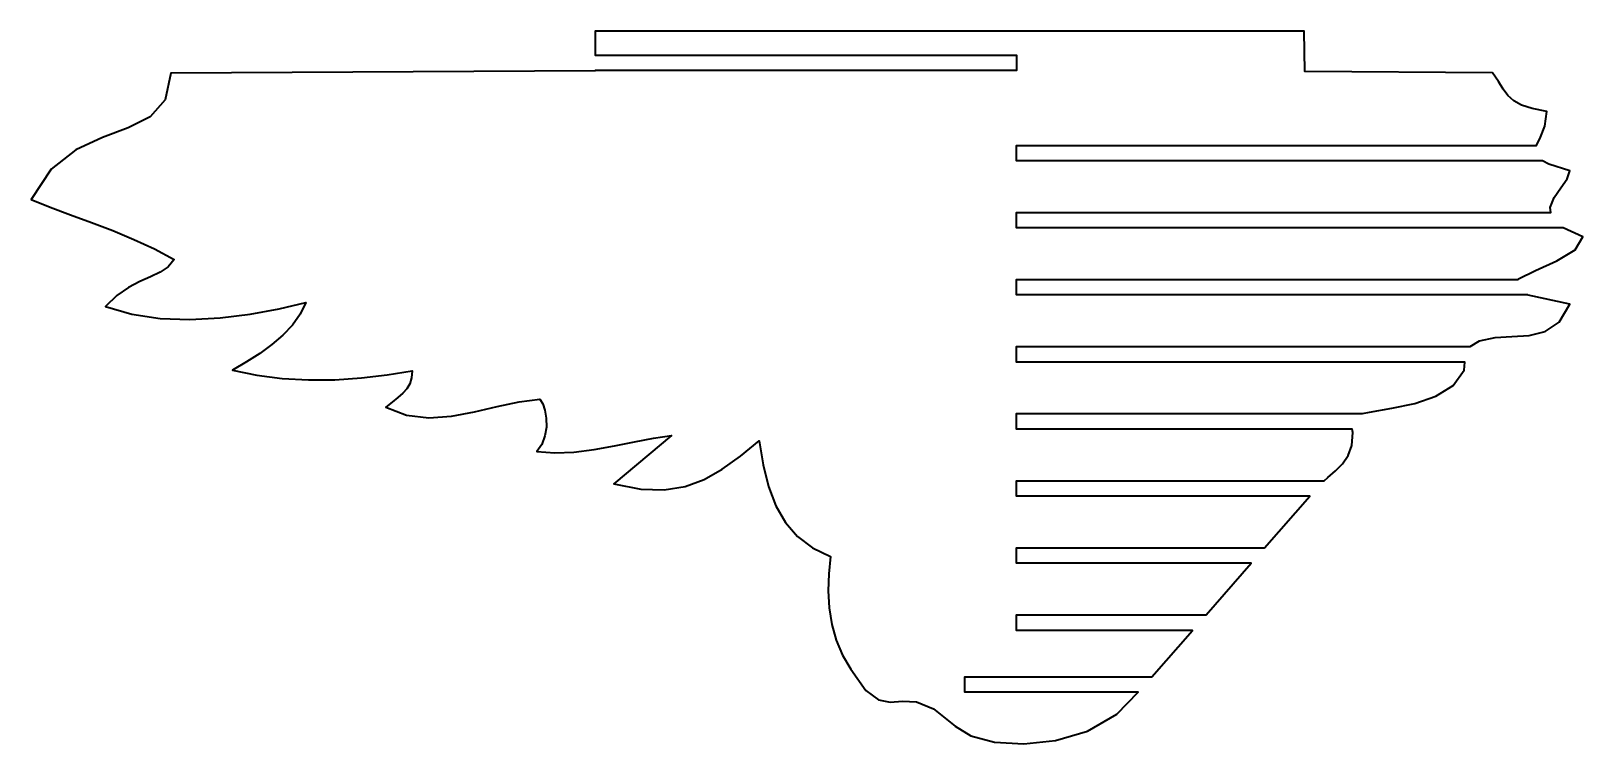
# Model space of a CAD drawing. Header units: millimetres. Extents: x -832 to 832, y -2001 to 2001.
# Drawn here: x 231 to 832, y 1319 to 1596 of the extents above; entities that cross this region are included whole.
import ezdxf

# ---------------------------------------------------------------- set-up
doc = ezdxf.new("R2010")
doc.units = ezdxf.units.MM
doc.header["$MEASUREMENT"] = 0
doc.layers.add('layer 1', color=7, linetype='Continuous')

msp = doc.modelspace()

# ---------------------------------------------------------------- linework, layer by layer
at = {"layer": 'layer 1', "color": 250, "lineweight": 35}
msp.add_open_spline([(736.4755, 1425.0834), (736.4755, 1425.0834), (733.5173, 1422.5618), (733.5173, 1422.5618), (733.5173, 1422.5618), (733.5173, 1422.5618), (732.0567, 1421.2404), (732.0567, 1421.2404), (732.0567, 1421.2404), (732.0567, 1421.2404), (612.9057, 1421.2404), (612.9057, 1421.2404), (612.9057, 1421.2404), (612.9057, 1421.2404), (612.9057, 1415.2404), (612.9057, 1415.2404), (612.9057, 1415.2404), (612.9057, 1415.2404), (726.5211, 1415.2404), (726.5211, 1415.2404), (726.5211, 1415.2404), (726.5211, 1415.2404), (709.0562, 1395.2404), (709.0562, 1395.2404), (709.0562, 1395.2404), (709.0562, 1395.2404), (612.9058, 1395.2404), (612.9058, 1395.2404), (612.9058, 1395.2404), (612.9058, 1395.2404), (612.9058, 1389.2404), (612.9058, 1389.2404), (612.9058, 1389.2404), (612.9058, 1389.2404), (703.8167, 1389.2404), (703.8167, 1389.2404), (703.8167, 1389.2404), (703.8167, 1389.2404), (686.3516, 1369.2403), (686.3516, 1369.2403), (686.3516, 1369.2403), (686.3516, 1369.2403), (612.9058, 1369.2403), (612.9058, 1369.2403), (612.9058, 1369.2403), (612.9058, 1369.2403), (612.9058, 1363.2403), (612.9058, 1363.2403), (612.9058, 1363.2403), (612.9058, 1363.2403), (681.1121, 1363.2403), (681.1121, 1363.2403), (681.1121, 1363.2403), (681.1121, 1363.2403), (665.3937, 1345.2404), (665.3937, 1345.2404), (665.3937, 1345.2404), (665.3937, 1345.2404), (592.8784, 1345.2404), (592.8784, 1345.2404), (592.8784, 1345.2404), (592.8784, 1345.2404), (592.8784, 1339.2404), (592.8784, 1339.2404), (592.8784, 1339.2404), (592.8784, 1339.2404), (660.0438, 1339.2404), (660.0438, 1339.2404), (660.0438, 1339.2404), (660.0438, 1339.2404), (651.7688, 1330.72), (651.7688, 1330.72), (651.7688, 1330.72), (651.7688, 1330.72), (640.4017, 1324.2263), (640.4017, 1324.2263), (640.4017, 1324.2263), (640.4017, 1324.2263), (628.0529, 1320.5148), (628.0529, 1320.5148), (628.0529, 1320.5148), (628.0529, 1320.5148), (615.7373, 1319.2156), (615.7373, 1319.2156), (615.7373, 1319.2156), (615.7373, 1319.2156), (604.471, 1319.9586), (604.471, 1319.9586), (604.471, 1319.9586), (604.471, 1319.9586), (595.2693, 1322.3726), (595.2693, 1322.3726), (595.2693, 1322.3726), (595.2693, 1322.3726), (589.148, 1326.0881), (589.148, 1326.0881), (589.148, 1326.0881), (589.148, 1326.0881), (580.7977, 1332.8507), (580.7977, 1332.8507), (580.7977, 1332.8507), (580.7977, 1332.8507), (574.1857, 1335.5103), (574.1857, 1335.5103), (574.1857, 1335.5103), (574.1857, 1335.5103), (568.7859, 1335.8078), (568.7859, 1335.8078), (568.7859, 1335.8078), (568.7859, 1335.8078), (564.0726, 1335.4832), (564.0726, 1335.4832), (564.0726, 1335.4832), (564.0726, 1335.4832), (559.5203, 1336.2778), (559.5203, 1336.2778), (559.5203, 1336.2778), (559.5203, 1336.2778), (554.6029, 1339.9317), (554.6029, 1339.9317), (554.6029, 1339.9317), (554.6029, 1339.9317), (548.7949, 1348.1861), (548.7949, 1348.1861), (548.7949, 1348.1861), (548.7949, 1348.1861), (545.5844, 1353.6049), (545.5844, 1353.6049), (545.5844, 1353.6049), (545.5844, 1353.6049), (543.1618, 1359.4268), (543.1618, 1359.4268), (543.1618, 1359.4268), (543.1618, 1359.4268), (541.4721, 1365.5739), (541.4721, 1365.5739), (541.4721, 1365.5739), (541.4721, 1365.5739), (540.4599, 1371.9663), (540.4599, 1371.9663), (540.4599, 1371.9663), (540.4599, 1371.9663), (540.07, 1378.526), (540.07, 1378.526), (540.07, 1378.526), (540.07, 1378.526), (540.2472, 1385.1738), (540.2472, 1385.1738), (540.2472, 1385.1738), (540.2472, 1385.1738), (540.9365, 1391.8314), (540.9365, 1391.8314), (540.9365, 1391.8314), (540.9365, 1391.8314), (533.937, 1395.1857), (533.937, 1395.1857), (533.937, 1395.1857), (533.937, 1395.1857), (528.1565, 1399.617), (528.1565, 1399.617), (528.1565, 1399.617), (528.1565, 1399.617), (523.473, 1405.0919), (523.473, 1405.0919), (523.473, 1405.0919), (523.473, 1405.0919), (519.7645, 1411.5761), (519.7645, 1411.5761), (519.7645, 1411.5761), (519.7645, 1411.5761), (516.9093, 1419.0366), (516.9093, 1419.0366), (516.9093, 1419.0366), (516.9093, 1419.0366), (514.7853, 1427.4392), (514.7853, 1427.4392), (514.7853, 1427.4392), (514.7853, 1427.4392), (513.2709, 1436.7508), (513.2709, 1436.7508), (513.2709, 1436.7508), (513.2709, 1436.7508), (505.9987, 1430.7778), (505.9987, 1430.7778), (505.9987, 1430.7778), (505.9987, 1430.7778), (499.0111, 1425.7209), (499.0111, 1425.7209), (499.0111, 1425.7209), (499.0111, 1425.7209), (491.9852, 1421.7492), (491.9852, 1421.7492), (491.9852, 1421.7492), (491.9852, 1421.7492), (484.5988, 1419.0314), (484.5988, 1419.0314), (484.5988, 1419.0314), (484.5988, 1419.0314), (476.5287, 1417.7368), (476.5287, 1417.7368), (476.5287, 1417.7368), (476.5287, 1417.7368), (467.4523, 1418.0339), (467.4523, 1418.0339), (467.4523, 1418.0339), (467.4523, 1418.0339), (457.0473, 1420.092), (457.0473, 1420.092), (457.0473, 1420.092), (457.0473, 1420.092), (479.2744, 1438.7497), (479.2744, 1438.7497), (479.2744, 1438.7497), (479.2744, 1438.7497), (472.385, 1437.7153), (472.385, 1437.7153), (472.385, 1437.7153), (472.385, 1437.7153), (464.9588, 1436.2929), (464.9588, 1436.2929), (464.9588, 1436.2929), (464.9588, 1436.2929), (457.2058, 1434.747), (457.2058, 1434.747), (457.2058, 1434.747), (457.2058, 1434.747), (449.3366, 1433.3408), (449.3366, 1433.3408), (449.3366, 1433.3408), (449.3366, 1433.3408), (441.5612, 1432.3378), (441.5612, 1432.3378), (441.5612, 1432.3378), (441.5612, 1432.3378), (434.09, 1432.0017), (434.09, 1432.0017), (434.09, 1432.0017), (434.09, 1432.0017), (427.1332, 1432.5961), (427.1332, 1432.5961), (427.1332, 1432.5961), (427.1332, 1432.5961), (429.1287, 1435.3493), (429.1287, 1435.3493), (429.1287, 1435.3493), (429.1287, 1435.3493), (430.3377, 1438.5854), (430.3377, 1438.5854), (430.3377, 1438.5854), (430.3377, 1438.5854), (430.867, 1442.0419), (430.867, 1442.0419), (430.867, 1442.0419), (430.867, 1442.0419), (430.8234, 1445.4567), (430.8234, 1445.4567), (430.8234, 1445.4567), (430.8234, 1445.4567), (430.3137, 1448.5668), (430.3137, 1448.5668), (430.3137, 1448.5668), (430.3137, 1448.5668), (429.4447, 1451.1103), (429.4447, 1451.1103), (429.4447, 1451.1103), (429.4447, 1451.1103), (428.3231, 1452.8247), (428.3231, 1452.8247), (428.3231, 1452.8247), (428.3231, 1452.8247), (420.3344, 1451.82), (420.3344, 1451.82), (420.3344, 1451.82), (420.3344, 1451.82), (411.8432, 1449.9904), (411.8432, 1449.9904), (411.8432, 1449.9904), (411.8432, 1449.9904), (403.044, 1447.9458), (403.044, 1447.9458), (403.044, 1447.9458), (403.044, 1447.9458), (394.1303, 1446.2949), (394.1303, 1446.2949), (394.1303, 1446.2949), (394.1303, 1446.2949), (385.2964, 1445.6469), (385.2964, 1445.6469), (385.2964, 1445.6469), (385.2964, 1445.6469), (376.7361, 1446.6113), (376.7361, 1446.6113), (376.7361, 1446.6113), (376.7361, 1446.6113), (368.6434, 1449.7976), (368.6434, 1449.7976), (368.6434, 1449.7976), (368.6434, 1449.7976), (371.145, 1451.7226), (371.145, 1451.7226), (371.145, 1451.7226), (371.145, 1451.7226), (373.3672, 1453.4594), (373.3672, 1453.4594), (373.3672, 1453.4594), (373.3672, 1453.4594), (375.2715, 1455.1372), (375.2715, 1455.1372), (375.2715, 1455.1372), (375.2715, 1455.1372), (376.8196, 1456.8842), (376.8196, 1456.8842), (376.8196, 1456.8842), (376.8196, 1456.8842), (377.9728, 1458.8298), (377.9728, 1458.8298), (377.9728, 1458.8298), (377.9728, 1458.8298), (378.6929, 1461.1025), (378.6929, 1461.1025), (378.6929, 1461.1025), (378.6929, 1461.1025), (378.9415, 1463.8315), (378.9415, 1463.8315), (378.9415, 1463.8315), (378.9415, 1463.8315), (369.2693, 1462.2375), (369.2693, 1462.2375), (369.2693, 1462.2375), (369.2693, 1462.2375), (359.2315, 1461.0729), (359.2315, 1461.0729), (359.2315, 1461.0729), (359.2315, 1461.0729), (348.9931, 1460.4072), (348.9931, 1460.4072), (348.9931, 1460.4072), (348.9931, 1460.4072), (338.7189, 1460.3098), (338.7189, 1460.3098), (338.7189, 1460.3098), (338.7189, 1460.3098), (328.574, 1460.8513), (328.574, 1460.8513), (328.574, 1460.8513), (328.574, 1460.8513), (318.723, 1462.101), (318.723, 1462.101), (318.723, 1462.101), (318.723, 1462.101), (309.3312, 1464.1289), (309.3312, 1464.1289), (309.3312, 1464.1289), (309.3312, 1464.1289), (314.7688, 1467.3474), (314.7688, 1467.3474), (314.7688, 1467.3474), (314.7688, 1467.3474), (319.8903, 1470.623), (319.8903, 1470.623), (319.8903, 1470.623), (319.8903, 1470.623), (324.6101, 1474.0283), (324.6101, 1474.0283), (324.6101, 1474.0283), (324.6101, 1474.0283), (328.8428, 1477.6347), (328.8428, 1477.6347), (328.8428, 1477.6347), (328.8428, 1477.6347), (332.5031, 1481.5156), (332.5031, 1481.5156), (332.5031, 1481.5156), (332.5031, 1481.5156), (335.5054, 1485.7429), (335.5054, 1485.7429), (335.5054, 1485.7429), (335.5054, 1485.7429), (337.7643, 1490.3891), (337.7643, 1490.3891), (337.7643, 1490.3891), (337.7643, 1490.3891), (327.3368, 1487.8786), (327.3368, 1487.8786), (327.3368, 1487.8786), (327.3368, 1487.8786), (316.1433, 1485.8022), (316.1433, 1485.8022), (316.1433, 1485.8022), (316.1433, 1485.8022), (304.5116, 1484.3576), (304.5116, 1484.3576), (304.5116, 1484.3576), (304.5116, 1484.3576), (292.7693, 1483.7409), (292.7693, 1483.7409), (292.7693, 1483.7409), (292.7693, 1483.7409), (281.2443, 1484.1494), (281.2443, 1484.1494), (281.2443, 1484.1494), (281.2443, 1484.1494), (270.264, 1485.7797), (270.264, 1485.7797), (270.264, 1485.7797), (270.264, 1485.7797), (260.1566, 1488.8295), (260.1566, 1488.8295), (260.1566, 1488.8295), (260.1566, 1488.8295), (264.5795, 1493.083), (264.5795, 1493.083), (264.5795, 1493.083), (264.5795, 1493.083), (269.0691, 1496.1528), (269.0691, 1496.1528), (269.0691, 1496.1528), (269.0691, 1496.1528), (273.4614, 1498.4191), (273.4614, 1498.4191), (273.4614, 1498.4191), (273.4614, 1498.4191), (277.5921, 1500.2619), (277.5921, 1500.2619), (277.5921, 1500.2619), (277.5921, 1500.2619), (281.2969, 1502.0622), (281.2969, 1502.0622), (281.2969, 1502.0622), (281.2969, 1502.0622), (284.4116, 1504.1992), (284.4116, 1504.1992), (284.4116, 1504.1992), (284.4116, 1504.1992), (286.7721, 1507.0541), (286.7721, 1507.0541), (286.7721, 1507.0541), (286.7721, 1507.0541), (279.1184, 1511.1218), (279.1184, 1511.1218), (279.1184, 1511.1218), (279.1184, 1511.1218), (271.1094, 1514.8059), (271.1094, 1514.8059), (271.1094, 1514.8059), (271.1094, 1514.8059), (262.9037, 1518.1853), (262.9037, 1518.1853), (262.9037, 1518.1853), (262.9037, 1518.1853), (254.66, 1521.3386), (254.66, 1521.3386), (254.66, 1521.3386), (254.66, 1521.3386), (246.537, 1524.3449), (246.537, 1524.3449), (246.537, 1524.3449), (246.537, 1524.3449), (238.6934, 1527.2827), (238.6934, 1527.2827), (238.6934, 1527.2827), (238.6934, 1527.2827), (231.2877, 1530.2312), (231.2877, 1530.2312), (231.2877, 1530.2312), (231.2877, 1530.2312), (239.0687, 1542.0344), (239.0687, 1542.0344), (239.0687, 1542.0344), (239.0687, 1542.0344), (248.6644, 1549.5119), (248.6644, 1549.5119), (248.6644, 1549.5119), (248.6644, 1549.5119), (258.9773, 1554.299), (258.9773, 1554.299), (258.9773, 1554.299), (258.9773, 1554.299), (268.9091, 1558.0319), (268.9091, 1558.0319), (268.9091, 1558.0319), (268.9091, 1558.0319), (277.3624, 1562.3465), (277.3624, 1562.3465), (277.3624, 1562.3465), (277.3624, 1562.3465), (283.2394, 1568.8782), (283.2394, 1568.8782), (283.2394, 1568.8782), (283.2394, 1568.8782), (285.4424, 1579.2635), (285.4424, 1579.2635), (285.4424, 1579.2635), (285.4424, 1579.2635), (449.7134, 1580.0968), (449.7134, 1580.0968), (449.7134, 1580.0968), (449.7134, 1580.0968), (449.7134, 1580.2406), (449.7134, 1580.2406), (449.7134, 1580.2406), (449.7134, 1580.2406), (612.9058, 1580.2406), (612.9058, 1580.2406), (612.9058, 1580.2406), (612.9058, 1580.2406), (612.9058, 1586.2406), (612.9058, 1586.2406), (612.9058, 1586.2406), (612.9058, 1586.2406), (449.7134, 1586.2406), (449.7134, 1586.2406), (449.7134, 1586.2406), (449.7134, 1586.2406), (449.7134, 1595.548), (449.7134, 1595.548), (449.7134, 1595.548), (449.7134, 1595.548), (724.3257, 1595.548), (724.3257, 1595.548), (724.3257, 1595.548), (724.3257, 1595.548), (724.6522, 1579.7939), (724.6522, 1579.7939), (724.6522, 1579.7939), (724.6522, 1579.7939), (797.3684, 1579.3942), (797.3684, 1579.3942), (797.3684, 1579.3942), (797.3684, 1579.3942), (799.5639, 1575.9577), (799.5639, 1575.9577), (799.5639, 1575.9577), (799.5639, 1575.9577), (801.4159, 1573.0358), (801.4159, 1573.0358), (801.4159, 1573.0358), (801.4159, 1573.0358), (803.2913, 1570.577), (803.2913, 1570.577), (803.2913, 1570.577), (803.2913, 1570.577), (805.5565, 1568.5286), (805.5565, 1568.5286), (805.5565, 1568.5286), (805.5565, 1568.5286), (808.5784, 1566.8385), (808.5784, 1566.8385), (808.5784, 1566.8385), (808.5784, 1566.8385), (812.7234, 1565.4545), (812.7234, 1565.4545), (812.7234, 1565.4545), (812.7234, 1565.4545), (818.3583, 1564.3249), (818.3583, 1564.3249), (818.3583, 1564.3249), (818.3583, 1564.3249), (817.5855, 1558.6726), (817.5855, 1558.6726), (817.5855, 1558.6726), (817.5855, 1558.6726), (815.9035, 1554.3559), (815.9035, 1554.3559), (815.9035, 1554.3559), (815.9035, 1554.3559), (814.3617, 1551.2404), (814.3617, 1551.2404), (814.3617, 1551.2404), (814.3617, 1551.2404), (612.9058, 1551.2404), (612.9058, 1551.2404), (612.9058, 1551.2404), (612.9058, 1551.2404), (612.9058, 1545.2404), (612.9058, 1545.2404), (612.9058, 1545.2404), (612.9058, 1545.2404), (816.7109, 1545.2404), (816.7109, 1545.2404), (816.7109, 1545.2404), (816.7109, 1545.2404), (819.1848, 1543.9379), (819.1848, 1543.9379), (819.1848, 1543.9379), (819.1848, 1543.9379), (827.2827, 1541.419), (827.2827, 1541.419), (827.2827, 1541.419), (827.2827, 1541.419), (826.2202, 1538.2348), (826.2202, 1538.2348), (826.2202, 1538.2348), (826.2202, 1538.2348), (823.8101, 1534.7429), (823.8101, 1534.7429), (823.8101, 1534.7429), (823.8101, 1534.7429), (821.2178, 1531.0338), (821.2178, 1531.0338), (821.2178, 1531.0338), (821.2178, 1531.0338), (819.6089, 1527.1978), (819.6089, 1527.1978), (819.6089, 1527.1978), (819.6089, 1527.1978), (819.8821, 1525.2404), (819.8821, 1525.2404), (819.8821, 1525.2404), (819.8821, 1525.2404), (612.9058, 1525.2404), (612.9058, 1525.2404), (612.9058, 1525.2404), (612.9058, 1525.2404), (612.9058, 1519.2404), (612.9058, 1519.2404), (612.9058, 1519.2404), (612.9058, 1519.2404), (824.6123, 1519.2404), (824.6123, 1519.2404), (824.6123, 1519.2404), (824.6123, 1519.2404), (832.3399, 1515.8358), (832.3399, 1515.8358), (832.3399, 1515.8358), (832.3399, 1515.8358), (829.3278, 1510.7451), (829.3278, 1510.7451), (829.3278, 1510.7451), (829.3278, 1510.7451), (822.2307, 1506.4698), (822.2307, 1506.4698), (822.2307, 1506.4698), (822.2307, 1506.4698), (813.9577, 1502.791), (813.9577, 1502.791), (813.9577, 1502.791), (813.9577, 1502.791), (807.4175, 1499.4895), (807.4175, 1499.4895), (807.4175, 1499.4895), (807.4175, 1499.4895), (807.3423, 1499.3649), (807.3423, 1499.3649), (807.3423, 1499.3649), (807.3423, 1499.3649), (807.267, 1499.2404), (807.267, 1499.2404), (807.267, 1499.2404), (807.267, 1499.2404), (612.9058, 1499.2404), (612.9058, 1499.2404), (612.9058, 1499.2404), (612.9058, 1499.2404), (612.9058, 1493.2404), (612.9058, 1493.2404), (612.9058, 1493.2404), (612.9058, 1493.2404), (810.997, 1493.2404), (810.997, 1493.2404), (810.997, 1493.2404), (810.997, 1493.2404), (811.171, 1493.1417), (811.171, 1493.1417), (811.171, 1493.1417), (811.171, 1493.1417), (827.2827, 1489.6575), (827.2827, 1489.6575), (827.2827, 1489.6575), (827.2827, 1489.6575), (823.0857, 1482.7614), (823.0857, 1482.7614), (823.0857, 1482.7614), (823.0857, 1482.7614), (817.6638, 1479.0574), (817.6638, 1479.0574), (817.6638, 1479.0574), (817.6638, 1479.0574), (811.444, 1477.5142), (811.444, 1477.5142), (811.444, 1477.5142), (811.444, 1477.5142), (804.8532, 1477.0998), (804.8532, 1477.0998), (804.8532, 1477.0998), (804.8532, 1477.0998), (798.318, 1476.7824), (798.318, 1476.7824), (798.318, 1476.7824), (798.318, 1476.7824), (792.2656, 1475.5303), (792.2656, 1475.5303), (792.2656, 1475.5303), (792.2656, 1475.5303), (788.6066, 1473.2404), (788.6066, 1473.2404), (788.6066, 1473.2404), (788.6066, 1473.2404), (612.9058, 1473.2404), (612.9058, 1473.2404), (612.9058, 1473.2404), (612.9058, 1473.2404), (612.9058, 1467.2404), (612.9058, 1467.2404), (612.9058, 1467.2404), (612.9058, 1467.2404), (786.6077, 1467.2404), (786.6077, 1467.2404), (786.6077, 1467.2404), (786.6077, 1467.2404), (786.2844, 1464.0595), (786.2844, 1464.0595), (786.2844, 1464.0595), (786.2844, 1464.0595), (782.0768, 1458.1093), (782.0768, 1458.1093), (782.0768, 1458.1093), (782.0768, 1458.1093), (775.4036, 1453.9855), (775.4036, 1453.9855), (775.4036, 1453.9855), (775.4036, 1453.9855), (767.1683, 1451.212), (767.1683, 1451.212), (767.1683, 1451.212), (767.1683, 1451.212), (758.2748, 1449.3129), (758.2748, 1449.3129), (758.2748, 1449.3129), (758.2748, 1449.3129), (749.6266, 1447.8125), (749.6266, 1447.8125), (749.6266, 1447.8125), (749.6266, 1447.8125), (746.907, 1447.2404), (746.907, 1447.2404), (746.907, 1447.2404), (746.907, 1447.2404), (612.9058, 1447.2404), (612.9058, 1447.2404), (612.9058, 1447.2404), (612.9058, 1447.2404), (612.9058, 1441.2404), (612.9058, 1441.2404), (612.9058, 1441.2404), (612.9058, 1441.2404), (742.9874, 1441.2404), (742.9874, 1441.2404), (742.9874, 1441.2404), (742.9874, 1441.2404), (743.2108, 1439.9433), (743.2108, 1439.9433), (743.2108, 1439.9433), (743.2108, 1439.9433), (742.8887, 1434.9588), (742.8887, 1434.9588), (742.8887, 1434.9588), (742.8887, 1434.9588), (741.4597, 1431.0052), (741.4597, 1431.0052), (741.4597, 1431.0052), (741.4597, 1431.0052), (739.2224, 1427.8057), (739.2224, 1427.8057), (739.2224, 1427.8057), (739.2224, 1427.8057), (736.4755, 1425.0834), (736.4755, 1425.0834)], degree=3, knots=[0, 0, 0, 0, 0.0051813471502591, 0.0051813471502591, 0.0051813471502591, 0.0051813471502591, 0.0103626943005181, 0.0103626943005181, 0.0103626943005181, 0.0103626943005181, 0.0155440414507772, 0.0155440414507772, 0.0155440414507772, 0.0155440414507772, 0.0207253886010363, 0.0207253886010363, 0.0207253886010363, 0.0207253886010363, 0.0259067357512953, 0.0259067357512953, 0.0259067357512953, 0.0259067357512953, 0.0310880829015544, 0.0310880829015544, 0.0310880829015544, 0.0310880829015544, 0.0362694300518135, 0.0362694300518135, 0.0362694300518135, 0.0362694300518135, 0.0414507772020725, 0.0414507772020725, 0.0414507772020725, 0.0414507772020725, 0.0466321243523316, 0.0466321243523316, 0.0466321243523316, 0.0466321243523316, 0.0518134715025907, 0.0518134715025907, 0.0518134715025907, 0.0518134715025907, 0.0569948186528497, 0.0569948186528497, 0.0569948186528497, 0.0569948186528497, 0.0621761658031088, 0.0621761658031088, 0.0621761658031088, 0.0621761658031088, 0.0673575129533679, 0.0673575129533679, 0.0673575129533679, 0.0673575129533679, 0.0725388601036269, 0.0725388601036269, 0.0725388601036269, 0.0725388601036269, 0.077720207253886, 0.077720207253886, 0.077720207253886, 0.077720207253886, 0.0829015544041451, 0.0829015544041451, 0.0829015544041451, 0.0829015544041451, 0.0880829015544041, 0.0880829015544041, 0.0880829015544041, 0.0880829015544041, 0.0932642487046632, 0.0932642487046632, 0.0932642487046632, 0.0932642487046632, 0.0984455958549223, 0.0984455958549223, 0.0984455958549223, 0.0984455958549223, 0.1036269430051813, 0.1036269430051813, 0.1036269430051813, 0.1036269430051813, 0.1088082901554404, 0.1088082901554404, 0.1088082901554404, 0.1088082901554404, 0.1139896373056995, 0.1139896373056995, 0.1139896373056995, 0.1139896373056995, 0.1191709844559585, 0.1191709844559585, 0.1191709844559585, 0.1191709844559585, 0.1243523316062176, 0.1243523316062176, 0.1243523316062176, 0.1243523316062176, 0.1295336787564767, 0.1295336787564767, 0.1295336787564767, 0.1295336787564767, 0.1347150259067358, 0.1347150259067358, 0.1347150259067358, 0.1347150259067358, 0.1398963730569948, 0.1398963730569948, 0.1398963730569948, 0.1398963730569948, 0.1450777202072539, 0.1450777202072539, 0.1450777202072539, 0.1450777202072539, 0.150259067357513, 0.150259067357513, 0.150259067357513, 0.150259067357513, 0.155440414507772, 0.155440414507772, 0.155440414507772, 0.155440414507772, 0.1606217616580311, 0.1606217616580311, 0.1606217616580311, 0.1606217616580311, 0.1658031088082902, 0.1658031088082902, 0.1658031088082902, 0.1658031088082902, 0.1709844559585492, 0.1709844559585492, 0.1709844559585492, 0.1709844559585492, 0.1761658031088083, 0.1761658031088083, 0.1761658031088083, 0.1761658031088083, 0.1813471502590674, 0.1813471502590674, 0.1813471502590674, 0.1813471502590674, 0.1865284974093264, 0.1865284974093264, 0.1865284974093264, 0.1865284974093264, 0.1917098445595855, 0.1917098445595855, 0.1917098445595855, 0.1917098445595855, 0.1968911917098446, 0.1968911917098446, 0.1968911917098446, 0.1968911917098446, 0.2020725388601036, 0.2020725388601036, 0.2020725388601036, 0.2020725388601036, 0.2072538860103627, 0.2072538860103627, 0.2072538860103627, 0.2072538860103627, 0.2124352331606218, 0.2124352331606218, 0.2124352331606218, 0.2124352331606218, 0.2176165803108808, 0.2176165803108808, 0.2176165803108808, 0.2176165803108808, 0.2227979274611399, 0.2227979274611399, 0.2227979274611399, 0.2227979274611399, 0.227979274611399, 0.227979274611399, 0.227979274611399, 0.227979274611399, 0.233160621761658, 0.233160621761658, 0.233160621761658, 0.233160621761658, 0.2383419689119171, 0.2383419689119171, 0.2383419689119171, 0.2383419689119171, 0.2435233160621762, 0.2435233160621762, 0.2435233160621762, 0.2435233160621762, 0.2487046632124352, 0.2487046632124352, 0.2487046632124352, 0.2487046632124352, 0.2538860103626943, 0.2538860103626943, 0.2538860103626943, 0.2538860103626943, 0.2590673575129533, 0.2590673575129533, 0.2590673575129533, 0.2590673575129533, 0.2642487046632124, 0.2642487046632124, 0.2642487046632124, 0.2642487046632124, 0.2694300518134715, 0.2694300518134715, 0.2694300518134715, 0.2694300518134715, 0.2746113989637305, 0.2746113989637305, 0.2746113989637305, 0.2746113989637305, 0.2797927461139896, 0.2797927461139896, 0.2797927461139896, 0.2797927461139896, 0.2849740932642487, 0.2849740932642487, 0.2849740932642487, 0.2849740932642487, 0.2901554404145077, 0.2901554404145077, 0.2901554404145077, 0.2901554404145077, 0.2953367875647668, 0.2953367875647668, 0.2953367875647668, 0.2953367875647668, 0.3005181347150259, 0.3005181347150259, 0.3005181347150259, 0.3005181347150259, 0.3056994818652849, 0.3056994818652849, 0.3056994818652849, 0.3056994818652849, 0.310880829015544, 0.310880829015544, 0.310880829015544, 0.310880829015544, 0.3160621761658031, 0.3160621761658031, 0.3160621761658031, 0.3160621761658031, 0.3212435233160622, 0.3212435233160622, 0.3212435233160622, 0.3212435233160622, 0.3264248704663212, 0.3264248704663212, 0.3264248704663212, 0.3264248704663212, 0.3316062176165803, 0.3316062176165803, 0.3316062176165803, 0.3316062176165803, 0.3367875647668394, 0.3367875647668394, 0.3367875647668394, 0.3367875647668394, 0.3419689119170984, 0.3419689119170984, 0.3419689119170984, 0.3419689119170984, 0.3471502590673575, 0.3471502590673575, 0.3471502590673575, 0.3471502590673575, 0.3523316062176166, 0.3523316062176166, 0.3523316062176166, 0.3523316062176166, 0.3575129533678756, 0.3575129533678756, 0.3575129533678756, 0.3575129533678756, 0.3626943005181347, 0.3626943005181347, 0.3626943005181347, 0.3626943005181347, 0.3678756476683938, 0.3678756476683938, 0.3678756476683938, 0.3678756476683938, 0.3730569948186528, 0.3730569948186528, 0.3730569948186528, 0.3730569948186528, 0.3782383419689119, 0.3782383419689119, 0.3782383419689119, 0.3782383419689119, 0.383419689119171, 0.383419689119171, 0.383419689119171, 0.383419689119171, 0.38860103626943, 0.38860103626943, 0.38860103626943, 0.38860103626943, 0.3937823834196891, 0.3937823834196891, 0.3937823834196891, 0.3937823834196891, 0.3989637305699482, 0.3989637305699482, 0.3989637305699482, 0.3989637305699482, 0.4041450777202072, 0.4041450777202072, 0.4041450777202072, 0.4041450777202072, 0.4093264248704663, 0.4093264248704663, 0.4093264248704663, 0.4093264248704663, 0.4145077720207254, 0.4145077720207254, 0.4145077720207254, 0.4145077720207254, 0.4196891191709844, 0.4196891191709844, 0.4196891191709844, 0.4196891191709844, 0.4248704663212435, 0.4248704663212435, 0.4248704663212435, 0.4248704663212435, 0.4300518134715026, 0.4300518134715026, 0.4300518134715026, 0.4300518134715026, 0.4352331606217616, 0.4352331606217616, 0.4352331606217616, 0.4352331606217616, 0.4404145077720207, 0.4404145077720207, 0.4404145077720207, 0.4404145077720207, 0.4455958549222798, 0.4455958549222798, 0.4455958549222798, 0.4455958549222798, 0.4507772020725389, 0.4507772020725389, 0.4507772020725389, 0.4507772020725389, 0.4559585492227979, 0.4559585492227979, 0.4559585492227979, 0.4559585492227979, 0.461139896373057, 0.461139896373057, 0.461139896373057, 0.461139896373057, 0.4663212435233161, 0.4663212435233161, 0.4663212435233161, 0.4663212435233161, 0.4715025906735751, 0.4715025906735751, 0.4715025906735751, 0.4715025906735751, 0.4766839378238342, 0.4766839378238342, 0.4766839378238342, 0.4766839378238342, 0.4818652849740933, 0.4818652849740933, 0.4818652849740933, 0.4818652849740933, 0.4870466321243523, 0.4870466321243523, 0.4870466321243523, 0.4870466321243523, 0.4922279792746114, 0.4922279792746114, 0.4922279792746114, 0.4922279792746114, 0.4974093264248705, 0.4974093264248705, 0.4974093264248705, 0.4974093264248705, 0.5025906735751295, 0.5025906735751295, 0.5025906735751295, 0.5025906735751295, 0.5077720207253886, 0.5077720207253886, 0.5077720207253886, 0.5077720207253886, 0.5129533678756477, 0.5129533678756477, 0.5129533678756477, 0.5129533678756477, 0.5181347150259067, 0.5181347150259067, 0.5181347150259067, 0.5181347150259067, 0.5233160621761658, 0.5233160621761658, 0.5233160621761658, 0.5233160621761658, 0.5284974093264249, 0.5284974093264249, 0.5284974093264249, 0.5284974093264249, 0.533678756476684, 0.533678756476684, 0.533678756476684, 0.533678756476684, 0.538860103626943, 0.538860103626943, 0.538860103626943, 0.538860103626943, 0.5440414507772021, 0.5440414507772021, 0.5440414507772021, 0.5440414507772021, 0.5492227979274611, 0.5492227979274611, 0.5492227979274611, 0.5492227979274611, 0.5544041450777202, 0.5544041450777202, 0.5544041450777202, 0.5544041450777202, 0.5595854922279793, 0.5595854922279793, 0.5595854922279793, 0.5595854922279793, 0.5647668393782384, 0.5647668393782384, 0.5647668393782384, 0.5647668393782384, 0.5699481865284974, 0.5699481865284974, 0.5699481865284974, 0.5699481865284974, 0.5751295336787565, 0.5751295336787565, 0.5751295336787565, 0.5751295336787565, 0.5803108808290155, 0.5803108808290155, 0.5803108808290155, 0.5803108808290155, 0.5854922279792746, 0.5854922279792746, 0.5854922279792746, 0.5854922279792746, 0.5906735751295337, 0.5906735751295337, 0.5906735751295337, 0.5906735751295337, 0.5958549222797928, 0.5958549222797928, 0.5958549222797928, 0.5958549222797928, 0.6010362694300518, 0.6010362694300518, 0.6010362694300518, 0.6010362694300518, 0.6062176165803109, 0.6062176165803109, 0.6062176165803109, 0.6062176165803109, 0.6113989637305699, 0.6113989637305699, 0.6113989637305699, 0.6113989637305699, 0.616580310880829, 0.616580310880829, 0.616580310880829, 0.616580310880829, 0.6217616580310881, 0.6217616580310881, 0.6217616580310881, 0.6217616580310881, 0.6269430051813472, 0.6269430051813472, 0.6269430051813472, 0.6269430051813472, 0.6321243523316062, 0.6321243523316062, 0.6321243523316062, 0.6321243523316062, 0.6373056994818653, 0.6373056994818653, 0.6373056994818653, 0.6373056994818653, 0.6424870466321243, 0.6424870466321243, 0.6424870466321243, 0.6424870466321243, 0.6476683937823834, 0.6476683937823834, 0.6476683937823834, 0.6476683937823834, 0.6528497409326425, 0.6528497409326425, 0.6528497409326425, 0.6528497409326425, 0.6580310880829016, 0.6580310880829016, 0.6580310880829016, 0.6580310880829016, 0.6632124352331606, 0.6632124352331606, 0.6632124352331606, 0.6632124352331606, 0.6683937823834197, 0.6683937823834197, 0.6683937823834197, 0.6683937823834197, 0.6735751295336787, 0.6735751295336787, 0.6735751295336787, 0.6735751295336787, 0.6787564766839378, 0.6787564766839378, 0.6787564766839378, 0.6787564766839378, 0.6839378238341969, 0.6839378238341969, 0.6839378238341969, 0.6839378238341969, 0.689119170984456, 0.689119170984456, 0.689119170984456, 0.689119170984456, 0.694300518134715, 0.694300518134715, 0.694300518134715, 0.694300518134715, 0.6994818652849741, 0.6994818652849741, 0.6994818652849741, 0.6994818652849741, 0.7046632124352331, 0.7046632124352331, 0.7046632124352331, 0.7046632124352331, 0.7098445595854922, 0.7098445595854922, 0.7098445595854922, 0.7098445595854922, 0.7150259067357513, 0.7150259067357513, 0.7150259067357513, 0.7150259067357513, 0.7202072538860104, 0.7202072538860104, 0.7202072538860104, 0.7202072538860104, 0.7253886010362695, 0.7253886010362695, 0.7253886010362695, 0.7253886010362695, 0.7305699481865285, 0.7305699481865285, 0.7305699481865285, 0.7305699481865285, 0.7357512953367875, 0.7357512953367875, 0.7357512953367875, 0.7357512953367875, 0.7409326424870466, 0.7409326424870466, 0.7409326424870466, 0.7409326424870466, 0.7461139896373057, 0.7461139896373057, 0.7461139896373057, 0.7461139896373057, 0.7512953367875648, 0.7512953367875648, 0.7512953367875648, 0.7512953367875648, 0.7564766839378239, 0.7564766839378239, 0.7564766839378239, 0.7564766839378239, 0.7616580310880829, 0.7616580310880829, 0.7616580310880829, 0.7616580310880829, 0.7668393782383419, 0.7668393782383419, 0.7668393782383419, 0.7668393782383419, 0.772020725388601, 0.772020725388601, 0.772020725388601, 0.772020725388601, 0.7772020725388601, 0.7772020725388601, 0.7772020725388601, 0.7772020725388601, 0.7823834196891192, 0.7823834196891192, 0.7823834196891192, 0.7823834196891192, 0.7875647668393783, 0.7875647668393783, 0.7875647668393783, 0.7875647668393783, 0.7927461139896373, 0.7927461139896373, 0.7927461139896373, 0.7927461139896373, 0.7979274611398963, 0.7979274611398963, 0.7979274611398963, 0.7979274611398963, 0.8031088082901554, 0.8031088082901554, 0.8031088082901554, 0.8031088082901554, 0.8082901554404145, 0.8082901554404145, 0.8082901554404145, 0.8082901554404145, 0.8134715025906736, 0.8134715025906736, 0.8134715025906736, 0.8134715025906736, 0.8186528497409327, 0.8186528497409327, 0.8186528497409327, 0.8186528497409327, 0.8238341968911918, 0.8238341968911918, 0.8238341968911918, 0.8238341968911918, 0.8290155440414507, 0.8290155440414507, 0.8290155440414507, 0.8290155440414507, 0.8341968911917098, 0.8341968911917098, 0.8341968911917098, 0.8341968911917098, 0.8393782383419689, 0.8393782383419689, 0.8393782383419689, 0.8393782383419689, 0.844559585492228, 0.844559585492228, 0.844559585492228, 0.844559585492228, 0.8497409326424871, 0.8497409326424871, 0.8497409326424871, 0.8497409326424871, 0.8549222797927462, 0.8549222797927462, 0.8549222797927462, 0.8549222797927462, 0.8601036269430051, 0.8601036269430051, 0.8601036269430051, 0.8601036269430051, 0.8652849740932642, 0.8652849740932642, 0.8652849740932642, 0.8652849740932642, 0.8704663212435233, 0.8704663212435233, 0.8704663212435233, 0.8704663212435233, 0.8756476683937824, 0.8756476683937824, 0.8756476683937824, 0.8756476683937824, 0.8808290155440415, 0.8808290155440415, 0.8808290155440415, 0.8808290155440415, 0.8860103626943006, 0.8860103626943006, 0.8860103626943006, 0.8860103626943006, 0.8911917098445595, 0.8911917098445595, 0.8911917098445595, 0.8911917098445595, 0.8963730569948186, 0.8963730569948186, 0.8963730569948186, 0.8963730569948186, 0.9015544041450777, 0.9015544041450777, 0.9015544041450777, 0.9015544041450777, 0.9067357512953368, 0.9067357512953368, 0.9067357512953368, 0.9067357512953368, 0.9119170984455959, 0.9119170984455959, 0.9119170984455959, 0.9119170984455959, 0.917098445595855, 0.917098445595855, 0.917098445595855, 0.917098445595855, 0.9222797927461139, 0.9222797927461139, 0.9222797927461139, 0.9222797927461139, 0.927461139896373, 0.927461139896373, 0.927461139896373, 0.927461139896373, 0.9326424870466321, 0.9326424870466321, 0.9326424870466321, 0.9326424870466321, 0.9378238341968912, 0.9378238341968912, 0.9378238341968912, 0.9378238341968912, 0.9430051813471503, 0.9430051813471503, 0.9430051813471503, 0.9430051813471503, 0.9481865284974094, 0.9481865284974094, 0.9481865284974094, 0.9481865284974094, 0.9533678756476683, 0.9533678756476683, 0.9533678756476683, 0.9533678756476683, 0.9585492227979274, 0.9585492227979274, 0.9585492227979274, 0.9585492227979274, 0.9637305699481865, 0.9637305699481865, 0.9637305699481865, 0.9637305699481865, 0.9689119170984456, 0.9689119170984456, 0.9689119170984456, 0.9689119170984456, 0.9740932642487047, 0.9740932642487047, 0.9740932642487047, 0.9740932642487047, 0.9792746113989638, 0.9792746113989638, 0.9792746113989638, 0.9792746113989638, 0.9844559585492227, 0.9844559585492227, 0.9844559585492227, 0.9844559585492227, 0.9896373056994818, 0.9896373056994818, 0.9896373056994818, 0.9896373056994818, 1, 1, 1, 1], dxfattribs=at)

doc.saveas('drawing.dxf')
